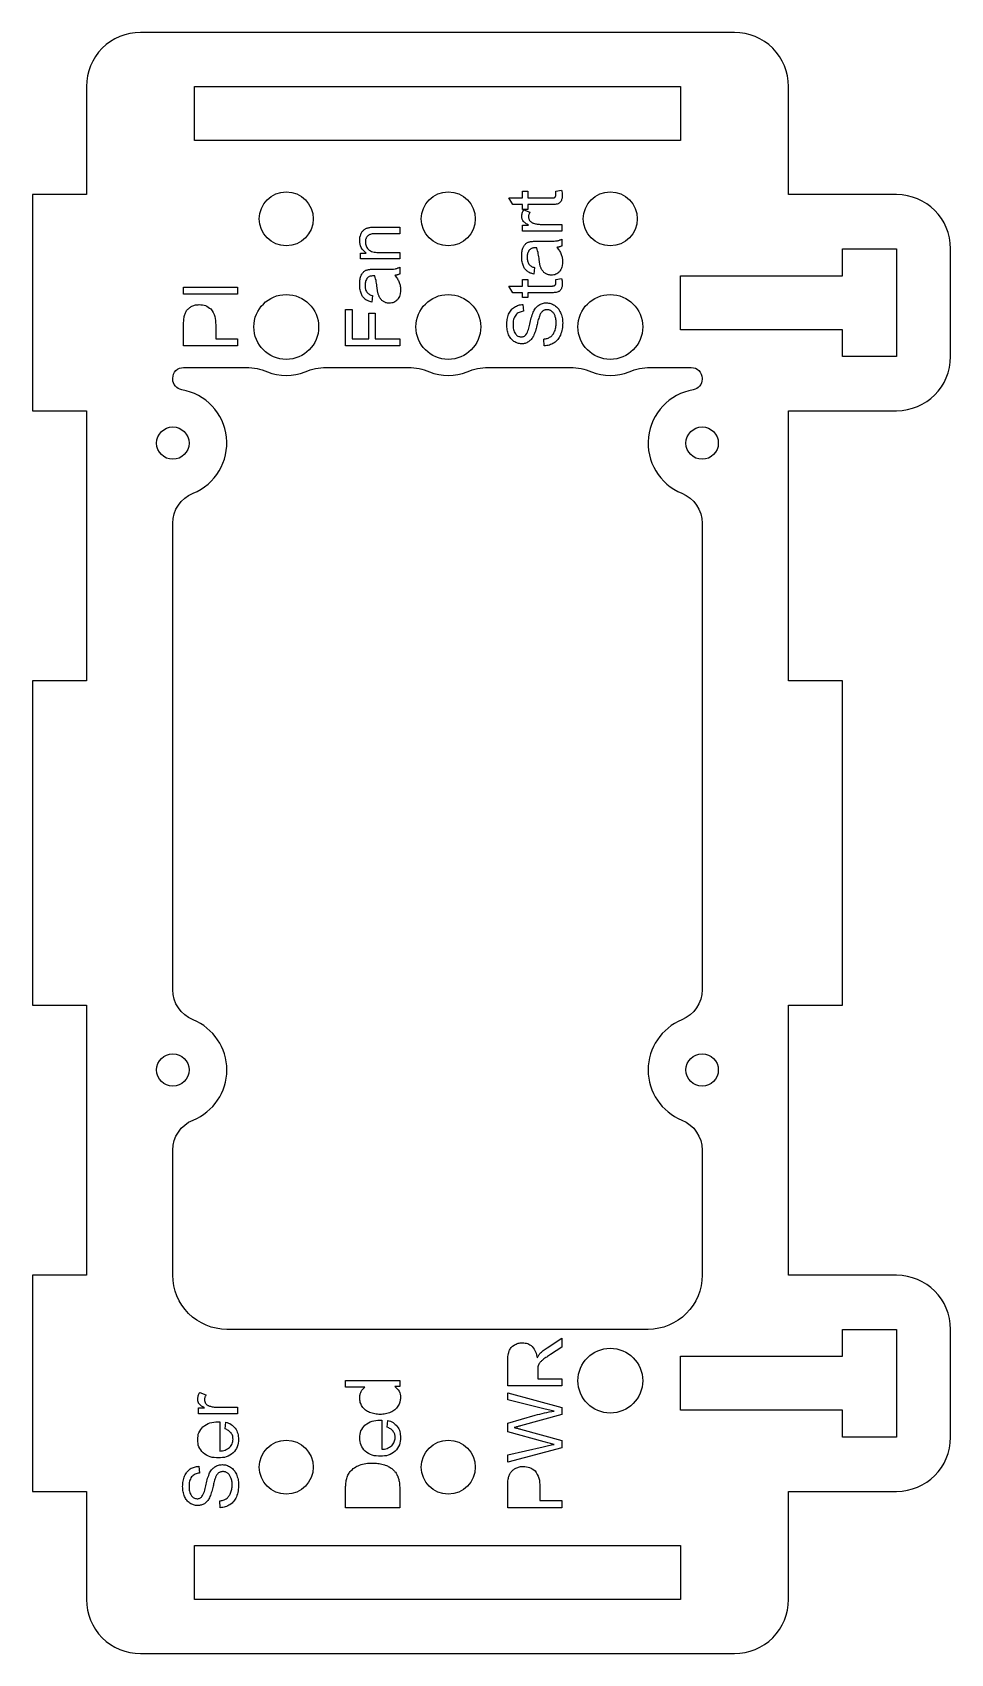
# Model space of a CAD drawing. Header units: millimetres. Extents: x -10 to 75, y -150 to 0.
import ezdxf

# ---------------------------------------------------------------- set-up
doc = ezdxf.new("R2010")
doc.units = ezdxf.units.MM

msp = doc.modelspace()

# ---------------------------------------------------------------- linework, layer by layer
for points in [[(55, -150, 0.414214), (60, -145), (60, -135), (70, -134.99), (70, -134.99, 0.414213), (75, -129.99), (75, -120, 0.414213), (70, -115), (60, -115), (60, -90), (65, -90), (65, -60), (60, -60), (60, -35), (70, -35, 0.414213), (75, -30), (75, -20.01, 0.414213), (70, -15.01), (70, -15.01), (65, -15.01), (60, -15.01), (60, -5, 0.414214), (55, 0), (0, 0, 0.414214), (-5, -5), (-5, -15), (-10, -15), (-10, -35), (-5, -35), (-5, -60), (-10, -60), (-10, -90), (-5, -90), (-5, -115), (-10, -115), (-10, -135), (-5, -135), (-5, -145, 0.414214), (0, -150)], [(51, -31, -0.414214), (52, -32), (52, -32.08, -0.365977), (51.17, -33.07, 0.756168), (50.13, -42.64, -0.305615), (52, -45.42), (52, -88.58, -0.305615), (50.13, -91.36, 0.6742), (50.13, -100.64, -0.305615), (52, -103.42), (52, -115, -0.414214), (47, -120), (8, -120, -0.414214), (3, -115), (3, -103.42, -0.305615), (4.87, -100.64, 0.6742), (4.87, -91.36, -0.305615), (3, -88.58), (3, -45.42, -0.305615), (4.87, -42.64, 0.756168), (3.83, -33.07, -0.365977), (3, -32.08), (3, -32, -0.414214), (4, -31), (9.8, -31, -0.10034), (11.75, -31.39, 0.202721), (15.25, -31.39, -0.10034), (17.2, -31), (24.8, -31, -0.10034), (26.75, -31.39, 0.202721), (30.25, -31.39, -0.10034), (32.2, -31), (39.8, -31, -0.10034), (41.75, -31.39, 0.202721), (45.25, -31.39, -0.10034), (47.2, -31)]]:
    msp.add_lwpolyline(points, format="xyb", close=True)
for points in [[(5, -10), (5, -5), (50, -5), (50, -10)], [(38.43, -15.18), (38.44, -15.16), (38.45, -15.13), (38.46, -15.11), (38.47, -15.08), (38.47, -15.05), (38.47, -15.03), (38.47, -15), (38.47, -14.97), (38.47, -14.94), (38.47, -14.9), (38.47, -14.87), (38.47, -14.84), (38.46, -14.8), (38.46, -14.77), (38.46, -14.74), (38.45, -14.7), (38.99, -14.61), (39, -14.67), (39.01, -14.73), (39.03, -14.84), (39.04, -14.9), (39.04, -14.96), (39.05, -15.02), (39.05, -15.08), (39.05, -15.15), (39.04, -15.21), (39.04, -15.28), (39.03, -15.34), (39.01, -15.41), (38.99, -15.47), (38.97, -15.53), (38.94, -15.6), (38.91, -15.64), (38.89, -15.68), (38.86, -15.71), (38.82, -15.75), (38.79, -15.78), (38.75, -15.81), (38.71, -15.83), (38.66, -15.86), (38.57, -15.88), (38.49, -15.9), (38.4, -15.91), (38.31, -15.92), (38.21, -15.93), (38.12, -15.93), (38.03, -15.93), (37.94, -15.93), (35.86, -15.93), (35.86, -16.38), (35.38, -16.38), (35.38, -15.93), (34.48, -15.93), (34.11, -15.32), (35.38, -15.32), (35.38, -14.7), (35.86, -14.7), (35.86, -15.32), (37.97, -15.32), (38.02, -15.32), (38.06, -15.32), (38.1, -15.32), (38.14, -15.32), (38.19, -15.31), (38.23, -15.31), (38.27, -15.3), (38.31, -15.29), (38.33, -15.28), (38.35, -15.27), (38.36, -15.26), (38.38, -15.24), (38.39, -15.23), (38.41, -15.21), (38.42, -15.2), (38.43, -15.18)], [(37.1, -17.76), (39, -17.76), (39, -18.38), (35.38, -18.38), (35.38, -17.82), (35.93, -17.82), (35.86, -17.78), (35.79, -17.74), (35.72, -17.7), (35.65, -17.65), (35.59, -17.6), (35.53, -17.55), (35.47, -17.49), (35.39, -17.39), (35.37, -17.34), (35.34, -17.29), (35.33, -17.25), (35.31, -17.2), (35.31, -17.14), (35.3, -17.09), (35.3, -17.04), (35.3, -16.95), (35.31, -16.87), (35.33, -16.79), (35.35, -16.71), (35.38, -16.63), (35.41, -16.56), (35.45, -16.48), (35.49, -16.41), (36.06, -16.62), (36.04, -16.67), (36.01, -16.73), (35.99, -16.78), (35.97, -16.84), (35.95, -16.89), (35.94, -16.95), (35.94, -17.01), (35.93, -17.07), (35.93, -17.12), (35.94, -17.17), (35.95, -17.21), (35.96, -17.26), (35.98, -17.3), (36, -17.35), (36.03, -17.39), (36.05, -17.43), (36.09, -17.47), (36.12, -17.51), (36.16, -17.54), (36.2, -17.57), (36.24, -17.6), (36.29, -17.62), (36.34, -17.64), (36.39, -17.66), (36.48, -17.68), (36.56, -17.7), (36.65, -17.72), (36.74, -17.74), (36.83, -17.75), (36.92, -17.75), (37.01, -17.76), (37.1, -17.76)], [(22.02, -20.35), (24, -20.35), (24, -20.96), (20.38, -20.96), (20.38, -20.41), (20.89, -20.41), (20.76, -20.29), (20.64, -20.18), (20.53, -20.05), (20.44, -19.91), (20.38, -19.76), (20.34, -19.6), (20.31, -19.43), (20.3, -19.26), (20.3, -19.18), (20.3, -19.1), (20.31, -19.02), (20.32, -18.95), (20.36, -18.8), (20.39, -18.73), (20.41, -18.65), (20.44, -18.59), (20.47, -18.54), (20.5, -18.48), (20.54, -18.43), (20.58, -18.38), (20.63, -18.33), (20.67, -18.29), (20.72, -18.24), (20.78, -18.21), (20.83, -18.18), (20.88, -18.15), (20.94, -18.12), (21, -18.1), (21.06, -18.08), (21.12, -18.07), (21.18, -18.05), (21.25, -18.04), (21.32, -18.03), (21.4, -18.03), (21.47, -18.02), (21.55, -18.02), (21.62, -18.02), (21.7, -18.02), (21.77, -18.02), (24, -18.02), (24, -18.63), (21.8, -18.63), (21.73, -18.63), (21.65, -18.63), (21.58, -18.64), (21.51, -18.64), (21.44, -18.65), (21.37, -18.67), (21.3, -18.69), (21.24, -18.7), (21.19, -18.73), (21.15, -18.75), (21.1, -18.78), (21.07, -18.8), (21.03, -18.84), (21, -18.88), (20.97, -18.92), (20.94, -18.96), (20.91, -19.01), (20.89, -19.06), (20.87, -19.11), (20.85, -19.16), (20.84, -19.22), (20.84, -19.27), (20.83, -19.33), (20.83, -19.39), (20.84, -19.48), (20.85, -19.57), (20.86, -19.66), (20.89, -19.75), (20.93, -19.83), (20.97, -19.91), (21.02, -19.99), (21.08, -20.06), (21.18, -20.14), (21.29, -20.2), (21.4, -20.26), (21.52, -20.3), (21.64, -20.33), (21.76, -20.34), (21.89, -20.35), (22.02, -20.35)], [(39, -19.13), (39, -19.77), (38.95, -19.79), (38.89, -19.81), (38.84, -19.83), (38.78, -19.85), (38.73, -19.86), (38.67, -19.87), (38.61, -19.88), (38.55, -19.89), (38.61, -19.97), (38.67, -20.04), (38.73, -20.12), (38.79, -20.2), (38.83, -20.28), (38.88, -20.37), (38.92, -20.46), (38.96, -20.55), (38.99, -20.63), (39.01, -20.71), (39.04, -20.8), (39.05, -20.88), (39.07, -20.96), (39.07, -21.05), (39.08, -21.14), (39.08, -21.22), (39.08, -21.35), (39.05, -21.59), (39.02, -21.71), (38.98, -21.82), (38.92, -21.93), (38.86, -22.04), (38.79, -22.14), (38.71, -22.21), (38.63, -22.28), (38.54, -22.34), (38.45, -22.38), (38.36, -22.42), (38.26, -22.44), (38.15, -22.45), (38.05, -22.46), (37.98, -22.46), (37.92, -22.45), (37.86, -22.44), (37.79, -22.43), (37.73, -22.41), (37.68, -22.39), (37.62, -22.37), (37.56, -22.34), (37.51, -22.31), (37.46, -22.28), (37.41, -22.24), (37.36, -22.2), (37.32, -22.16), (37.28, -22.12), (37.24, -22.07), (37.21, -22.02), (37.17, -21.97), (37.14, -21.92), (37.11, -21.87), (37.09, -21.81), (37.06, -21.76), (37.04, -21.7), (37.02, -21.64), (37, -21.58), (36.99, -21.51), (36.98, -21.45), (36.96, -21.38), (36.95, -21.31), (36.94, -21.24), (36.93, -21.17), (36.92, -21.1), (36.91, -21.04), (36.9, -20.9), (36.88, -20.76), (36.86, -20.62), (36.83, -20.48), (36.81, -20.35), (36.77, -20.21), (36.74, -20.08), (36.7, -19.94), (36.68, -19.94), (36.66, -19.94), (36.64, -19.94), (36.62, -19.94), (36.6, -19.94), (36.58, -19.94), (36.56, -19.94), (36.54, -19.94), (36.47, -19.94), (36.4, -19.94), (36.32, -19.95), (36.26, -19.97), (36.19, -19.99), (36.13, -20.03), (36.07, -20.07), (36.01, -20.11), (35.96, -20.19), (35.92, -20.27), (35.88, -20.36), (35.84, -20.44), (35.83, -20.53), (35.81, -20.62), (35.81, -20.72), (35.8, -20.81), (35.81, -20.9), (35.81, -20.98), (35.82, -21.06), (35.83, -21.14), (35.85, -21.22), (35.88, -21.3), (35.92, -21.38), (35.96, -21.45), (36.01, -21.51), (36.07, -21.56), (36.13, -21.61), (36.2, -21.65), (36.27, -21.68), (36.34, -21.71), (36.42, -21.73), (36.49, -21.76), (36.41, -22.36), (36.33, -22.34), (36.25, -22.31), (36.16, -22.29), (36.08, -22.26), (36.01, -22.22), (35.93, -22.18), (35.86, -22.13), (35.79, -22.09), (35.73, -22.03), (35.67, -21.97), (35.62, -21.91), (35.57, -21.84), (35.53, -21.77), (35.49, -21.7), (35.46, -21.62), (35.42, -21.54), (35.39, -21.44), (35.37, -21.34), (35.34, -21.24), (35.32, -21.14), (35.31, -21.04), (35.3, -20.93), (35.3, -20.83), (35.3, -20.72), (35.3, -20.63), (35.3, -20.53), (35.31, -20.44), (35.32, -20.34), (35.33, -20.25), (35.35, -20.15), (35.38, -20.06), (35.41, -19.97), (35.43, -19.91), (35.46, -19.85), (35.48, -19.79), (35.52, -19.74), (35.55, -19.69), (35.59, -19.64), (35.64, -19.59), (35.68, -19.54), (35.73, -19.51), (35.78, -19.48), (35.83, -19.45), (35.88, -19.42), (35.93, -19.4), (35.99, -19.38), (36.04, -19.37), (36.1, -19.35), (36.17, -19.34), (36.24, -19.34), (36.31, -19.33), (36.38, -19.32), (36.45, -19.32), (36.52, -19.32), (36.59, -19.32), (36.66, -19.32), (37.48, -19.32), (37.62, -19.32), (37.75, -19.32), (37.89, -19.32), (38.02, -19.32), (38.16, -19.31), (38.29, -19.3), (38.43, -19.29), (38.57, -19.28), (38.62, -19.27), (38.68, -19.26), (38.73, -19.24), (38.79, -19.22), (38.84, -19.2), (38.9, -19.18), (38.95, -19.15), (39, -19.13)], [(65, -27.51), (50, -27.51), (50, -22.51), (65, -22.51), (65, -20.01), (70, -20.01), (70, -30), (65, -30)], [(24, -21.72), (24, -22.36), (23.95, -22.38), (23.89, -22.4), (23.84, -22.42), (23.78, -22.44), (23.73, -22.45), (23.67, -22.47), (23.61, -22.47), (23.55, -22.48), (23.61, -22.56), (23.67, -22.63), (23.73, -22.71), (23.79, -22.79), (23.83, -22.88), (23.88, -22.96), (23.92, -23.05), (23.96, -23.14), (23.99, -23.22), (24.01, -23.3), (24.04, -23.39), (24.05, -23.47), (24.07, -23.56), (24.07, -23.64), (24.08, -23.73), (24.08, -23.82), (24.08, -23.94), (24.05, -24.19), (24.02, -24.3), (23.98, -24.42), (23.92, -24.52), (23.86, -24.63), (23.79, -24.73), (23.71, -24.8), (23.63, -24.87), (23.54, -24.93), (23.45, -24.98), (23.36, -25.01), (23.26, -25.03), (23.15, -25.04), (23.05, -25.05), (22.98, -25.05), (22.92, -25.04), (22.86, -25.04), (22.79, -25.02), (22.73, -25.01), (22.68, -24.98), (22.62, -24.96), (22.56, -24.93), (22.51, -24.9), (22.46, -24.87), (22.41, -24.83), (22.36, -24.8), (22.32, -24.75), (22.28, -24.71), (22.24, -24.66), (22.21, -24.62), (22.17, -24.56), (22.14, -24.51), (22.11, -24.46), (22.09, -24.4), (22.06, -24.35), (22.04, -24.29), (22.02, -24.23), (22, -24.17), (21.99, -24.11), (21.98, -24.04), (21.96, -23.97), (21.95, -23.9), (21.94, -23.83), (21.93, -23.77), (21.92, -23.7), (21.91, -23.63), (21.9, -23.49), (21.88, -23.35), (21.86, -23.21), (21.83, -23.08), (21.81, -22.94), (21.77, -22.8), (21.74, -22.67), (21.7, -22.53), (21.68, -22.53), (21.66, -22.53), (21.64, -22.53), (21.62, -22.53), (21.6, -22.53), (21.58, -22.53), (21.56, -22.53), (21.54, -22.53), (21.47, -22.53), (21.4, -22.54), (21.32, -22.55), (21.26, -22.56), (21.19, -22.59), (21.13, -22.62), (21.07, -22.66), (21.01, -22.7), (20.96, -22.78), (20.92, -22.86), (20.88, -22.95), (20.84, -23.03), (20.83, -23.12), (20.81, -23.21), (20.81, -23.31), (20.8, -23.4), (20.81, -23.49), (20.81, -23.57), (20.82, -23.65), (20.83, -23.74), (20.85, -23.81), (20.88, -23.89), (20.92, -23.97), (20.96, -24.04), (21.01, -24.1), (21.07, -24.15), (21.13, -24.2), (21.2, -24.24), (21.27, -24.27), (21.34, -24.3), (21.42, -24.33), (21.49, -24.35), (21.41, -24.95), (21.33, -24.93), (21.25, -24.9), (21.16, -24.88), (21.08, -24.85), (21.01, -24.81), (20.93, -24.77), (20.86, -24.73), (20.79, -24.68), (20.73, -24.62), (20.67, -24.56), (20.62, -24.5), (20.57, -24.43), (20.53, -24.36), (20.49, -24.29), (20.46, -24.21), (20.42, -24.14), (20.39, -24.04), (20.37, -23.93), (20.34, -23.83), (20.32, -23.73), (20.31, -23.63), (20.3, -23.52), (20.3, -23.42), (20.3, -23.31), (20.3, -23.22), (20.3, -23.12), (20.31, -23.03), (20.32, -22.93), (20.33, -22.84), (20.35, -22.75), (20.38, -22.65), (20.41, -22.56), (20.43, -22.5), (20.46, -22.44), (20.48, -22.38), (20.52, -22.33), (20.55, -22.28), (20.59, -22.23), (20.64, -22.18), (20.68, -22.13), (20.73, -22.1), (20.78, -22.07), (20.83, -22.04), (20.88, -22.01), (20.93, -21.99), (20.99, -21.97), (21.04, -21.96), (21.1, -21.94), (21.17, -21.93), (21.24, -21.93), (21.31, -21.92), (21.38, -21.92), (21.45, -21.91), (21.52, -21.91), (21.59, -21.91), (21.66, -21.91), (22.48, -21.91), (22.62, -21.91), (22.75, -21.91), (22.89, -21.91), (23.02, -21.91), (23.16, -21.9), (23.29, -21.9), (23.43, -21.89), (23.57, -21.87), (23.62, -21.86), (23.68, -21.85), (23.73, -21.83), (23.79, -21.81), (23.84, -21.79), (23.9, -21.77), (23.95, -21.74), (24, -21.72)], [(4, -23.57), (9, -23.57), (9, -24.23), (4, -24.23)], [(38.43, -23.33), (38.44, -23.31), (38.45, -23.28), (38.46, -23.26), (38.47, -23.23), (38.47, -23.2), (38.47, -23.18), (38.47, -23.15), (38.47, -23.12), (38.47, -23.09), (38.47, -23.06), (38.47, -23.02), (38.47, -22.99), (38.46, -22.95), (38.46, -22.92), (38.46, -22.89), (38.45, -22.85), (38.99, -22.77), (39, -22.82), (39.01, -22.88), (39.03, -23), (39.04, -23.05), (39.04, -23.11), (39.05, -23.17), (39.05, -23.23), (39.05, -23.3), (39.04, -23.36), (39.04, -23.43), (39.03, -23.5), (39.01, -23.56), (38.99, -23.62), (38.97, -23.69), (38.94, -23.75), (38.91, -23.79), (38.89, -23.83), (38.86, -23.87), (38.82, -23.9), (38.79, -23.93), (38.75, -23.96), (38.71, -23.98), (38.66, -24.01), (38.57, -24.03), (38.49, -24.05), (38.4, -24.06), (38.31, -24.07), (38.21, -24.08), (38.12, -24.08), (38.03, -24.08), (37.94, -24.08), (35.86, -24.08), (35.86, -24.53), (35.38, -24.53), (35.38, -24.08), (34.48, -24.08), (34.11, -23.47), (35.38, -23.47), (35.38, -22.85), (35.86, -22.85), (35.86, -23.47), (37.97, -23.47), (38.02, -23.47), (38.06, -23.47), (38.1, -23.47), (38.14, -23.47), (38.19, -23.46), (38.23, -23.46), (38.27, -23.45), (38.31, -23.44), (38.33, -23.43), (38.35, -23.42), (38.36, -23.41), (38.38, -23.4), (38.39, -23.38), (38.41, -23.37), (38.42, -23.35), (38.43, -23.33)], [(6.97, -28.34), (9, -28.34), (9, -29), (4, -29), (4, -27.11), (4, -27.02), (4, -26.92), (4, -26.83), (4.01, -26.73), (4.01, -26.64), (4.02, -26.54), (4.05, -26.35), (4.06, -26.27), (4.08, -26.19), (4.1, -26.11), (4.13, -26.03), (4.16, -25.96), (4.2, -25.88), (4.24, -25.81), (4.28, -25.74), (4.33, -25.67), (4.38, -25.61), (4.44, -25.56), (4.5, -25.5), (4.56, -25.46), (4.63, -25.41), (4.69, -25.37), (4.76, -25.34), (4.85, -25.3), (4.93, -25.27), (5.01, -25.24), (5.1, -25.22), (5.18, -25.2), (5.27, -25.19), (5.36, -25.19), (5.45, -25.18), (5.6, -25.2), (5.74, -25.21), (5.89, -25.24), (6.03, -25.28), (6.16, -25.34), (6.28, -25.42), (6.41, -25.5), (6.53, -25.59), (6.64, -25.75), (6.74, -25.92), (6.83, -26.09), (6.89, -26.27), (6.93, -26.46), (6.95, -26.66), (6.96, -26.86), (6.97, -27.06), (6.97, -28.34)], [(38.89, -28.01), (38.83, -28.11), (38.78, -28.22), (38.71, -28.32), (38.64, -28.41), (38.56, -28.5), (38.48, -28.58), (38.39, -28.65), (38.29, -28.73), (38.19, -28.78), (38.08, -28.84), (37.97, -28.89), (37.86, -28.93), (37.75, -28.96), (37.63, -28.98), (37.51, -28.99), (37.39, -29), (37.34, -28.38), (37.42, -28.36), (37.5, -28.35), (37.58, -28.33), (37.66, -28.31), (37.74, -28.28), (37.81, -28.25), (37.88, -28.21), (37.95, -28.17), (38.02, -28.12), (38.08, -28.06), (38.13, -28.01), (38.18, -27.95), (38.23, -27.88), (38.27, -27.81), (38.31, -27.74), (38.34, -27.67), (38.38, -27.57), (38.44, -27.39), (38.46, -27.29), (38.47, -27.19), (38.48, -27.1), (38.49, -27), (38.49, -26.9), (38.49, -26.81), (38.48, -26.73), (38.48, -26.64), (38.47, -26.56), (38.45, -26.48), (38.43, -26.39), (38.4, -26.31), (38.38, -26.23), (38.35, -26.17), (38.32, -26.11), (38.29, -26.05), (38.26, -25.99), (38.22, -25.94), (38.17, -25.89), (38.12, -25.84), (38.07, -25.8), (38.02, -25.77), (37.97, -25.74), (37.92, -25.71), (37.87, -25.69), (37.81, -25.68), (37.76, -25.67), (37.7, -25.66), (37.64, -25.66), (37.59, -25.66), (37.53, -25.67), (37.48, -25.68), (37.43, -25.69), (37.37, -25.71), (37.33, -25.74), (37.28, -25.76), (37.23, -25.79), (37.18, -25.84), (37.14, -25.89), (37.09, -25.94), (37.05, -26), (37.02, -26.06), (36.99, -26.12), (36.96, -26.18), (36.94, -26.24), (36.9, -26.35), (36.87, -26.46), (36.83, -26.57), (36.8, -26.69), (36.77, -26.8), (36.75, -26.91), (36.72, -27.02), (36.69, -27.13), (36.66, -27.26), (36.63, -27.38), (36.6, -27.5), (36.56, -27.63), (36.52, -27.75), (36.48, -27.86), (36.43, -27.98), (36.38, -28.1), (36.34, -28.18), (36.29, -28.25), (36.24, -28.33), (36.18, -28.4), (36.12, -28.46), (36.06, -28.52), (35.99, -28.58), (35.92, -28.63), (35.84, -28.67), (35.77, -28.71), (35.69, -28.74), (35.62, -28.77), (35.54, -28.78), (35.46, -28.8), (35.38, -28.8), (35.29, -28.81), (35.2, -28.8), (35.1, -28.79), (35.01, -28.78), (34.92, -28.75), (34.84, -28.72), (34.75, -28.68), (34.67, -28.64), (34.58, -28.59), (34.5, -28.53), (34.43, -28.46), (34.35, -28.39), (34.29, -28.32), (34.23, -28.24), (34.18, -28.15), (34.13, -28.06), (34.09, -27.97), (34.05, -27.86), (34.01, -27.74), (33.98, -27.63), (33.95, -27.52), (33.94, -27.4), (33.93, -27.28), (33.92, -27.17), (33.91, -27.05), (33.92, -26.92), (33.93, -26.8), (33.94, -26.67), (33.96, -26.55), (33.98, -26.43), (34.01, -26.31), (34.05, -26.19), (34.09, -26.07), (34.14, -25.97), (34.19, -25.88), (34.25, -25.79), (34.31, -25.7), (34.38, -25.62), (34.45, -25.55), (34.54, -25.48), (34.62, -25.42), (34.71, -25.36), (34.81, -25.32), (34.9, -25.27), (35, -25.24), (35.1, -25.21), (35.2, -25.19), (35.3, -25.18), (35.41, -25.17), (35.46, -25.8), (35.35, -25.82), (35.25, -25.84), (35.16, -25.87), (35.06, -25.91), (34.98, -25.95), (34.89, -26.01), (34.82, -26.08), (34.74, -26.15), (34.68, -26.25), (34.63, -26.35), (34.58, -26.46), (34.54, -26.56), (34.52, -26.68), (34.51, -26.79), (34.5, -26.9), (34.5, -27.02), (34.5, -27.14), (34.51, -27.25), (34.52, -27.37), (34.54, -27.48), (34.57, -27.59), (34.61, -27.69), (34.66, -27.79), (34.72, -27.9), (34.77, -27.95), (34.83, -28.01), (34.89, -28.06), (34.95, -28.1), (35.02, -28.13), (35.09, -28.15), (35.17, -28.16), (35.25, -28.17), (35.31, -28.17), (35.37, -28.16), (35.43, -28.14), (35.49, -28.12), (35.55, -28.1), (35.6, -28.06), (35.64, -28.02), (35.69, -27.98), (35.76, -27.86), (35.82, -27.74), (35.87, -27.62), (35.92, -27.5), (35.96, -27.37), (35.99, -27.24), (36.02, -27.11), (36.05, -26.98), (36.08, -26.84), (36.11, -26.7), (36.15, -26.56), (36.18, -26.42), (36.22, -26.28), (36.27, -26.14), (36.32, -26.01), (36.37, -25.87), (36.41, -25.78), (36.46, -25.69), (36.52, -25.6), (36.58, -25.51), (36.64, -25.44), (36.72, -25.36), (36.8, -25.3), (36.88, -25.23), (36.96, -25.18), (37.04, -25.14), (37.13, -25.1), (37.22, -25.07), (37.31, -25.05), (37.4, -25.03), (37.49, -25.03), (37.59, -25.02), (37.69, -25.03), (37.79, -25.04), (37.89, -25.05), (37.98, -25.08), (38.07, -25.11), (38.16, -25.15), (38.25, -25.2), (38.34, -25.25), (38.43, -25.32), (38.51, -25.38), (38.59, -25.46), (38.66, -25.54), (38.73, -25.62), (38.78, -25.71), (38.84, -25.81), (38.89, -25.9), (38.93, -26.02), (38.97, -26.14), (39.01, -26.26), (39.04, -26.38), (39.06, -26.5), (39.07, -26.62), (39.08, -26.74), (39.09, -26.87), (39.08, -27.01), (39.07, -27.16), (39.06, -27.3), (39.04, -27.45), (39.01, -27.59), (38.98, -27.73), (38.93, -27.87), (38.89, -28.01)], [(21.73, -28.34), (24, -28.34), (24, -29), (19, -29), (19, -25.63), (19.59, -25.63), (19.59, -28.34), (21.14, -28.34), (21.14, -25.99), (21.73, -25.99)], [(70, -120), (70, -129.99), (65, -129.99), (65, -127.49), (50, -127.49), (50, -122.49), (65, -122.49), (65, -120)], [(36.78, -124.58), (39, -124.58), (39, -125.24), (34, -125.24), (34, -123.02), (34, -122.89), (34, -122.76), (34.01, -122.63), (34.02, -122.51), (34.04, -122.38), (34.07, -122.25), (34.1, -122.13), (34.13, -122), (34.18, -121.92), (34.22, -121.84), (34.27, -121.76), (34.33, -121.69), (34.39, -121.62), (34.46, -121.56), (34.61, -121.45), (34.7, -121.4), (34.79, -121.36), (34.88, -121.32), (34.97, -121.29), (35.07, -121.27), (35.17, -121.26), (35.26, -121.25), (35.36, -121.24), (35.49, -121.25), (35.61, -121.27), (35.73, -121.29), (35.85, -121.32), (35.96, -121.37), (36.06, -121.44), (36.16, -121.51), (36.26, -121.59), (36.35, -121.7), (36.44, -121.82), (36.52, -121.95), (36.58, -122.08), (36.63, -122.21), (36.67, -122.36), (36.7, -122.5), (36.73, -122.65), (36.75, -122.6), (36.78, -122.54), (36.81, -122.49), (36.84, -122.44), (36.87, -122.39), (36.9, -122.34), (36.94, -122.3), (36.97, -122.25), (37.05, -122.17), (37.13, -122.1), (37.21, -122.03), (37.29, -121.95), (37.37, -121.89), (37.46, -121.82), (37.55, -121.76), (37.64, -121.7), (39, -120.83), (39, -121.66), (37.96, -122.33), (37.87, -122.38), (37.78, -122.44), (37.7, -122.5), (37.61, -122.56), (37.52, -122.62), (37.44, -122.68), (37.35, -122.74), (37.27, -122.8), (37.22, -122.84), (37.18, -122.88), (37.13, -122.92), (37.09, -122.96), (37.05, -123), (37.01, -123.05), (36.97, -123.09), (36.94, -123.14), (36.92, -123.17), (36.89, -123.21), (36.88, -123.25), (36.86, -123.28), (36.84, -123.32), (36.83, -123.36), (36.82, -123.4), (36.8, -123.44), (36.8, -123.49), (36.79, -123.53), (36.79, -123.58), (36.78, -123.62), (36.78, -123.67), (36.78, -123.72), (36.78, -123.76), (36.78, -123.81), (36.78, -124.58)], [(7.1, -127.2), (9, -127.2), (9, -127.82), (5.38, -127.82), (5.38, -127.26), (5.93, -127.26), (5.86, -127.22), (5.79, -127.18), (5.72, -127.14), (5.65, -127.1), (5.59, -127.05), (5.53, -126.99), (5.47, -126.93), (5.39, -126.83), (5.37, -126.78), (5.34, -126.73), (5.33, -126.69), (5.31, -126.64), (5.31, -126.58), (5.3, -126.53), (5.3, -126.48), (5.3, -126.4), (5.31, -126.31), (5.33, -126.23), (5.35, -126.15), (5.38, -126.07), (5.41, -126), (5.45, -125.92), (5.49, -125.85), (6.06, -126.06), (6.04, -126.11), (6.01, -126.17), (5.99, -126.22), (5.97, -126.28), (5.95, -126.33), (5.94, -126.39), (5.94, -126.45), (5.93, -126.51), (5.93, -126.56), (5.94, -126.61), (5.95, -126.66), (5.96, -126.7), (5.98, -126.75), (6, -126.79), (6.03, -126.83), (6.05, -126.87), (6.09, -126.91), (6.12, -126.95), (6.16, -126.98), (6.2, -127.01), (6.24, -127.04), (6.29, -127.06), (6.34, -127.08), (6.39, -127.1), (6.48, -127.12), (6.56, -127.14), (6.65, -127.16), (6.74, -127.18), (6.83, -127.19), (6.92, -127.2), (7.01, -127.2), (7.1, -127.2)], [(19, -124.73), (24, -124.73), (24, -125.3), (23.54, -125.3), (23.66, -125.4), (23.77, -125.5), (23.87, -125.61), (23.95, -125.73), (24.01, -125.86), (24.04, -126.01), (24.07, -126.16), (24.08, -126.31), (24.07, -126.42), (24.06, -126.52), (24.02, -126.73), (23.99, -126.83), (23.94, -126.92), (23.89, -127.02), (23.84, -127.11), (23.77, -127.2), (23.7, -127.28), (23.63, -127.36), (23.55, -127.44), (23.46, -127.5), (23.37, -127.56), (23.27, -127.62), (23.18, -127.67), (23.06, -127.72), (22.94, -127.76), (22.82, -127.8), (22.7, -127.83), (22.57, -127.85), (22.45, -127.86), (22.32, -127.87), (22.19, -127.87), (22.07, -127.87), (21.94, -127.86), (21.82, -127.85), (21.69, -127.83), (21.57, -127.8), (21.45, -127.77), (21.33, -127.73), (21.21, -127.69), (21.11, -127.64), (21.01, -127.59), (20.92, -127.53), (20.83, -127.47), (20.75, -127.4), (20.67, -127.32), (20.6, -127.24), (20.53, -127.15), (20.48, -127.05), (20.43, -126.96), (20.39, -126.86), (20.35, -126.76), (20.33, -126.66), (20.31, -126.55), (20.3, -126.45), (20.3, -126.34), (20.3, -126.26), (20.31, -126.19), (20.31, -126.11), (20.33, -126.04), (20.35, -125.97), (20.37, -125.9), (20.4, -125.83), (20.43, -125.76), (20.47, -125.7), (20.51, -125.64), (20.55, -125.58), (20.59, -125.53), (20.64, -125.48), (20.69, -125.43), (20.74, -125.38), (20.79, -125.34), (19, -125.34), (19, -124.73)], [(35.19, -129.23), (39, -130.29), (39, -130.97), (34, -132.29), (34, -131.62), (37.28, -130.86), (37.4, -130.83), (37.53, -130.8), (37.66, -130.77), (37.79, -130.74), (37.92, -130.72), (38.04, -130.69), (38.17, -130.67), (38.3, -130.64), (38.19, -130.62), (38.07, -130.59), (37.95, -130.56), (37.84, -130.53), (37.72, -130.51), (37.49, -130.45), (37.38, -130.42), (34, -129.47), (34, -128.67), (36.53, -127.95), (36.75, -127.89), (36.97, -127.84), (37.19, -127.78), (37.41, -127.73), (37.63, -127.68), (37.85, -127.64), (38.08, -127.6), (38.3, -127.56), (38.16, -127.54), (38.03, -127.51), (37.89, -127.48), (37.76, -127.45), (37.62, -127.41), (37.48, -127.38), (37.35, -127.35), (37.21, -127.32), (34, -126.53), (34, -125.87), (39, -127.24), (39, -127.87), (35.19, -128.93), (35.12, -128.95), (35.04, -128.97), (34.97, -128.99), (34.9, -129.01), (34.82, -129.03), (34.75, -129.05), (34.68, -129.07), (34.6, -129.09), (34.68, -129.1), (34.75, -129.12), (34.82, -129.14), (34.9, -129.15), (34.97, -129.17), (35.04, -129.19), (35.12, -129.21), (35.19, -129.23)], [(8.58, -130.17), (8.57, -130.09), (8.57, -130.02), (8.55, -129.94), (8.54, -129.87), (8.51, -129.8), (8.48, -129.73), (8.44, -129.66), (8.4, -129.59), (8.34, -129.53), (8.28, -129.47), (8.21, -129.41), (8.15, -129.36), (8.07, -129.32), (7.99, -129.28), (7.83, -129.21), (7.91, -128.58), (8.04, -128.62), (8.16, -128.67), (8.28, -128.72), (8.39, -128.79), (8.5, -128.86), (8.59, -128.95), (8.68, -129.04), (8.77, -129.14), (8.85, -129.26), (8.91, -129.38), (8.97, -129.5), (9.01, -129.63), (9.04, -129.76), (9.06, -129.9), (9.07, -130.03), (9.08, -130.17), (9.07, -130.35), (9.05, -130.52), (9.02, -130.69), (8.97, -130.86), (8.9, -131.01), (8.81, -131.16), (8.7, -131.3), (8.59, -131.43), (8.44, -131.54), (8.28, -131.64), (8.12, -131.73), (7.95, -131.8), (7.78, -131.85), (7.6, -131.87), (7.41, -131.89), (7.22, -131.9), (7.03, -131.89), (6.83, -131.87), (6.64, -131.85), (6.46, -131.8), (6.29, -131.73), (6.12, -131.64), (5.96, -131.54), (5.8, -131.43), (5.69, -131.3), (5.58, -131.16), (5.49, -131.02), (5.42, -130.87), (5.36, -130.72), (5.33, -130.55), (5.31, -130.38), (5.3, -130.21), (5.31, -130.04), (5.33, -129.87), (5.36, -129.71), (5.41, -129.56), (5.49, -129.42), (5.58, -129.28), (5.68, -129.15), (5.79, -129.02), (5.95, -128.91), (6.11, -128.81), (6.27, -128.72), (6.44, -128.66), (6.62, -128.61), (6.8, -128.59), (6.99, -128.57), (7.18, -128.56), (7.2, -128.56), (7.22, -128.56), (7.24, -128.56), (7.26, -128.56), (7.28, -128.56), (7.3, -128.56), (7.33, -128.56), (7.35, -128.56), (7.35, -131.26), (7.47, -131.25), (7.6, -131.24), (7.72, -131.21), (7.83, -131.18), (7.95, -131.13), (8.05, -131.07), (8.16, -131), (8.26, -130.93), (8.33, -130.84), (8.39, -130.76), (8.45, -130.67), (8.5, -130.58), (8.53, -130.48), (8.55, -130.38), (8.57, -130.28), (8.58, -130.17)], [(23.58, -130.01), (23.57, -129.93), (23.57, -129.86), (23.55, -129.78), (23.54, -129.71), (23.51, -129.64), (23.48, -129.57), (23.44, -129.5), (23.4, -129.43), (23.34, -129.37), (23.28, -129.31), (23.21, -129.25), (23.15, -129.2), (23.07, -129.16), (22.99, -129.12), (22.83, -129.05), (22.91, -128.42), (23.04, -128.46), (23.16, -128.51), (23.28, -128.56), (23.39, -128.62), (23.5, -128.7), (23.59, -128.79), (23.68, -128.88), (23.77, -128.98), (23.85, -129.1), (23.91, -129.22), (23.97, -129.34), (24.01, -129.47), (24.04, -129.6), (24.06, -129.74), (24.07, -129.87), (24.08, -130.01), (24.07, -130.19), (24.05, -130.36), (24.02, -130.53), (23.97, -130.7), (23.9, -130.85), (23.81, -131), (23.7, -131.14), (23.59, -131.27), (23.44, -131.38), (23.28, -131.48), (23.12, -131.57), (22.95, -131.64), (22.78, -131.69), (22.6, -131.71), (22.41, -131.73), (22.22, -131.74), (22.03, -131.73), (21.83, -131.71), (21.64, -131.69), (21.46, -131.64), (21.29, -131.57), (21.12, -131.48), (20.96, -131.38), (20.8, -131.27), (20.69, -131.14), (20.58, -131), (20.49, -130.86), (20.42, -130.71), (20.36, -130.56), (20.33, -130.39), (20.31, -130.22), (20.3, -130.05), (20.31, -129.88), (20.33, -129.71), (20.36, -129.55), (20.41, -129.4), (20.49, -129.26), (20.58, -129.12), (20.68, -128.99), (20.79, -128.86), (20.95, -128.75), (21.11, -128.65), (21.27, -128.56), (21.44, -128.5), (21.62, -128.45), (21.8, -128.42), (21.99, -128.41), (22.18, -128.4), (22.2, -128.4), (22.22, -128.4), (22.24, -128.4), (22.26, -128.4), (22.28, -128.4), (22.3, -128.4), (22.33, -128.4), (22.35, -128.4), (22.35, -131.1), (22.47, -131.09), (22.6, -131.08), (22.72, -131.05), (22.83, -131.02), (22.95, -130.97), (23.05, -130.91), (23.16, -130.84), (23.26, -130.77), (23.33, -130.68), (23.39, -130.6), (23.45, -130.51), (23.5, -130.42), (23.53, -130.32), (23.55, -130.22), (23.57, -130.12), (23.58, -130.01)], [(8.89, -135.51), (8.83, -135.61), (8.78, -135.72), (8.71, -135.82), (8.64, -135.91), (8.56, -136), (8.48, -136.08), (8.39, -136.15), (8.29, -136.23), (8.19, -136.28), (8.08, -136.34), (7.97, -136.39), (7.86, -136.43), (7.75, -136.46), (7.63, -136.48), (7.51, -136.49), (7.39, -136.5), (7.34, -135.88), (7.42, -135.86), (7.5, -135.85), (7.58, -135.83), (7.66, -135.81), (7.74, -135.78), (7.81, -135.75), (7.88, -135.71), (7.95, -135.67), (8.02, -135.62), (8.08, -135.56), (8.13, -135.51), (8.18, -135.45), (8.23, -135.38), (8.27, -135.31), (8.31, -135.24), (8.34, -135.17), (8.38, -135.07), (8.44, -134.89), (8.46, -134.79), (8.47, -134.69), (8.48, -134.6), (8.49, -134.5), (8.49, -134.4), (8.49, -134.31), (8.48, -134.23), (8.48, -134.14), (8.47, -134.06), (8.45, -133.98), (8.43, -133.89), (8.4, -133.81), (8.38, -133.73), (8.35, -133.67), (8.32, -133.61), (8.29, -133.55), (8.26, -133.49), (8.22, -133.44), (8.17, -133.39), (8.12, -133.34), (8.07, -133.3), (8.02, -133.27), (7.97, -133.24), (7.92, -133.21), (7.87, -133.19), (7.81, -133.18), (7.76, -133.17), (7.7, -133.16), (7.64, -133.16), (7.59, -133.16), (7.53, -133.17), (7.48, -133.18), (7.43, -133.19), (7.37, -133.21), (7.33, -133.24), (7.28, -133.26), (7.23, -133.29), (7.18, -133.34), (7.14, -133.39), (7.09, -133.44), (7.05, -133.5), (7.02, -133.56), (6.99, -133.62), (6.96, -133.68), (6.94, -133.74), (6.9, -133.85), (6.87, -133.96), (6.83, -134.07), (6.8, -134.19), (6.77, -134.3), (6.75, -134.41), (6.72, -134.52), (6.69, -134.63), (6.66, -134.76), (6.63, -134.88), (6.6, -135), (6.56, -135.13), (6.52, -135.25), (6.48, -135.36), (6.43, -135.48), (6.38, -135.6), (6.34, -135.68), (6.29, -135.75), (6.24, -135.83), (6.18, -135.9), (6.12, -135.96), (6.06, -136.02), (5.99, -136.08), (5.92, -136.13), (5.84, -136.17), (5.77, -136.21), (5.69, -136.24), (5.62, -136.27), (5.54, -136.28), (5.46, -136.3), (5.38, -136.3), (5.29, -136.31), (5.2, -136.3), (5.1, -136.29), (5.01, -136.28), (4.92, -136.25), (4.84, -136.22), (4.75, -136.18), (4.67, -136.14), (4.58, -136.09), (4.5, -136.03), (4.43, -135.96), (4.35, -135.89), (4.29, -135.82), (4.23, -135.74), (4.18, -135.65), (4.13, -135.56), (4.09, -135.47), (4.05, -135.36), (4.01, -135.24), (3.98, -135.13), (3.95, -135.02), (3.94, -134.9), (3.93, -134.78), (3.92, -134.67), (3.91, -134.55), (3.92, -134.42), (3.93, -134.3), (3.94, -134.17), (3.96, -134.05), (3.98, -133.93), (4.01, -133.81), (4.05, -133.69), (4.09, -133.57), (4.14, -133.47), (4.19, -133.38), (4.25, -133.29), (4.31, -133.2), (4.38, -133.12), (4.45, -133.05), (4.54, -132.98), (4.62, -132.92), (4.71, -132.86), (4.81, -132.82), (4.9, -132.77), (5, -132.74), (5.1, -132.71), (5.2, -132.69), (5.3, -132.68), (5.41, -132.67), (5.46, -133.3), (5.35, -133.32), (5.25, -133.34), (5.16, -133.37), (5.06, -133.41), (4.98, -133.45), (4.89, -133.51), (4.82, -133.58), (4.74, -133.65), (4.68, -133.75), (4.63, -133.85), (4.58, -133.96), (4.54, -134.06), (4.52, -134.18), (4.51, -134.29), (4.5, -134.4), (4.5, -134.52), (4.5, -134.64), (4.51, -134.75), (4.52, -134.87), (4.54, -134.98), (4.57, -135.09), (4.61, -135.19), (4.66, -135.29), (4.72, -135.4), (4.77, -135.45), (4.83, -135.51), (4.89, -135.56), (4.95, -135.6), (5.02, -135.63), (5.09, -135.65), (5.17, -135.66), (5.25, -135.67), (5.31, -135.67), (5.37, -135.66), (5.43, -135.64), (5.49, -135.62), (5.55, -135.6), (5.6, -135.56), (5.64, -135.52), (5.69, -135.48), (5.76, -135.36), (5.82, -135.24), (5.87, -135.12), (5.92, -135), (5.96, -134.87), (5.99, -134.74), (6.02, -134.61), (6.05, -134.48), (6.08, -134.34), (6.11, -134.2), (6.15, -134.06), (6.18, -133.92), (6.22, -133.78), (6.27, -133.64), (6.32, -133.51), (6.37, -133.37), (6.41, -133.28), (6.46, -133.19), (6.52, -133.1), (6.58, -133.01), (6.64, -132.94), (6.72, -132.86), (6.8, -132.8), (6.88, -132.73), (6.96, -132.68), (7.04, -132.64), (7.13, -132.6), (7.22, -132.57), (7.31, -132.55), (7.4, -132.53), (7.49, -132.53), (7.59, -132.52), (7.69, -132.53), (7.79, -132.54), (7.89, -132.55), (7.98, -132.58), (8.07, -132.61), (8.16, -132.65), (8.25, -132.7), (8.34, -132.75), (8.43, -132.82), (8.51, -132.88), (8.59, -132.96), (8.66, -133.04), (8.73, -133.12), (8.78, -133.21), (8.84, -133.31), (8.89, -133.4), (8.93, -133.52), (8.97, -133.64), (9.01, -133.76), (9.04, -133.88), (9.06, -134), (9.07, -134.12), (9.08, -134.24), (9.09, -134.37), (9.08, -134.51), (9.07, -134.66), (9.06, -134.8), (9.04, -134.95), (9.01, -135.09), (8.98, -135.23), (8.93, -135.37), (8.89, -135.51)], [(23.91, -133.89), (23.93, -133.99), (23.95, -134.09), (23.97, -134.19), (23.98, -134.29), (23.99, -134.39), (23.99, -134.49), (24, -134.59), (24, -134.7), (24, -136.5), (19, -136.5), (19, -134.78), (19, -134.55), (19.01, -134.44), (19.01, -134.33), (19.02, -134.22), (19.04, -134.11), (19.05, -134), (19.07, -133.89), (19.1, -133.79), (19.13, -133.69), (19.17, -133.59), (19.21, -133.5), (19.25, -133.41), (19.31, -133.32), (19.37, -133.24), (19.43, -133.15), (19.52, -133.06), (19.62, -132.97), (19.71, -132.88), (19.82, -132.8), (19.93, -132.73), (20.04, -132.67), (20.16, -132.62), (20.28, -132.56), (20.43, -132.52), (20.57, -132.48), (20.72, -132.44), (20.87, -132.41), (21.02, -132.39), (21.17, -132.38), (21.32, -132.37), (21.47, -132.37), (21.6, -132.37), (21.73, -132.37), (21.86, -132.38), (21.98, -132.4), (22.11, -132.42), (22.23, -132.44), (22.36, -132.47), (22.48, -132.5), (22.58, -132.53), (22.67, -132.56), (22.77, -132.6), (22.86, -132.64), (22.95, -132.68), (23.04, -132.73), (23.12, -132.79), (23.21, -132.84), (23.27, -132.89), (23.34, -132.94), (23.4, -132.99), (23.46, -133.05), (23.51, -133.11), (23.56, -133.17), (23.61, -133.23), (23.66, -133.3), (23.71, -133.37), (23.74, -133.44), (23.78, -133.51), (23.82, -133.58), (23.84, -133.66), (23.87, -133.74), (23.89, -133.81), (23.91, -133.89)], [(36.97, -135.84), (39, -135.84), (39, -136.5), (34, -136.5), (34, -134.61), (34, -134.52), (34, -134.42), (34, -134.33), (34.01, -134.23), (34.01, -134.14), (34.02, -134.04), (34.05, -133.85), (34.06, -133.77), (34.08, -133.69), (34.1, -133.61), (34.13, -133.53), (34.16, -133.46), (34.2, -133.38), (34.24, -133.31), (34.28, -133.24), (34.33, -133.17), (34.38, -133.11), (34.44, -133.06), (34.5, -133), (34.56, -132.96), (34.63, -132.91), (34.69, -132.87), (34.76, -132.84), (34.85, -132.8), (34.93, -132.77), (35.01, -132.74), (35.1, -132.72), (35.18, -132.7), (35.27, -132.69), (35.36, -132.69), (35.45, -132.68), (35.6, -132.7), (35.74, -132.71), (35.89, -132.74), (36.03, -132.78), (36.16, -132.84), (36.28, -132.92), (36.41, -133), (36.53, -133.09), (36.64, -133.25), (36.74, -133.42), (36.83, -133.59), (36.89, -133.77), (36.93, -133.96), (36.95, -134.16), (36.96, -134.36), (36.97, -134.56), (36.97, -135.84)], [(50, -145), (5, -145), (5, -140), (50, -140)]]:
    msp.add_lwpolyline(points, close=True)
for centre, radius in [((13.5, -17.25), 2.5), ((28.5, -17.25), 2.5), ((43.5, -17.25), 2.5), ((13.5, -27.25), 3), ((28.5, -27.25), 3), ((43.5, -27.25), 3), ((3, -38), 1.5), ((52, -38), 1.5), ((3, -96), 1.5), ((52, -96), 1.5), ((43.5, -124.75), 3), ((13.5, -132.75), 2.5), ((28.5, -132.75), 2.5)]:
    msp.add_circle(centre, radius)

doc.saveas('drawing.dxf')
